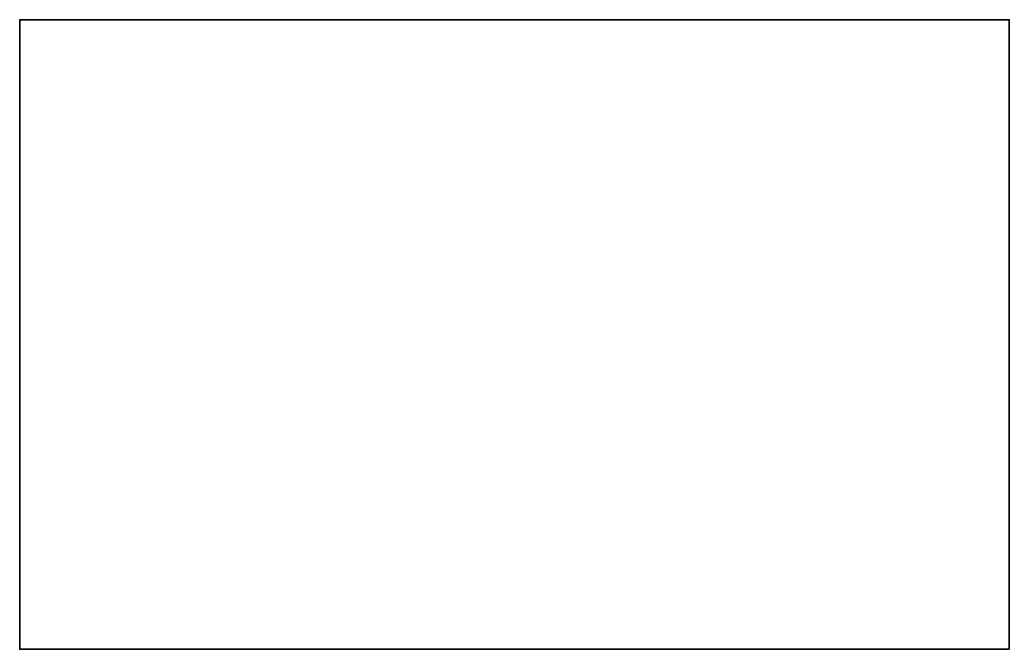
# Model space of a CAD drawing. Header units: inches. Extents: x 0 to 11, y -7 to 0.
import ezdxf

# ---------------------------------------------------------------- set-up
doc = ezdxf.new("R2010")
doc.units = ezdxf.units.IN
doc.header["$MEASUREMENT"] = 0
doc.layers.add('Layer 1', color=7, linetype='Continuous')

msp = doc.modelspace()

# ---------------------------------------------------------------- linework, layer by layer
at = {"layer": 'Layer 1', "color": 250, "lineweight": 35, "true_color": 0x231f20}
msp.add_lwpolyline([(11, -7), (0, -7), (0, 0), (11, 0), (11, -7)], dxfattribs=at)

doc.saveas('drawing.dxf')
